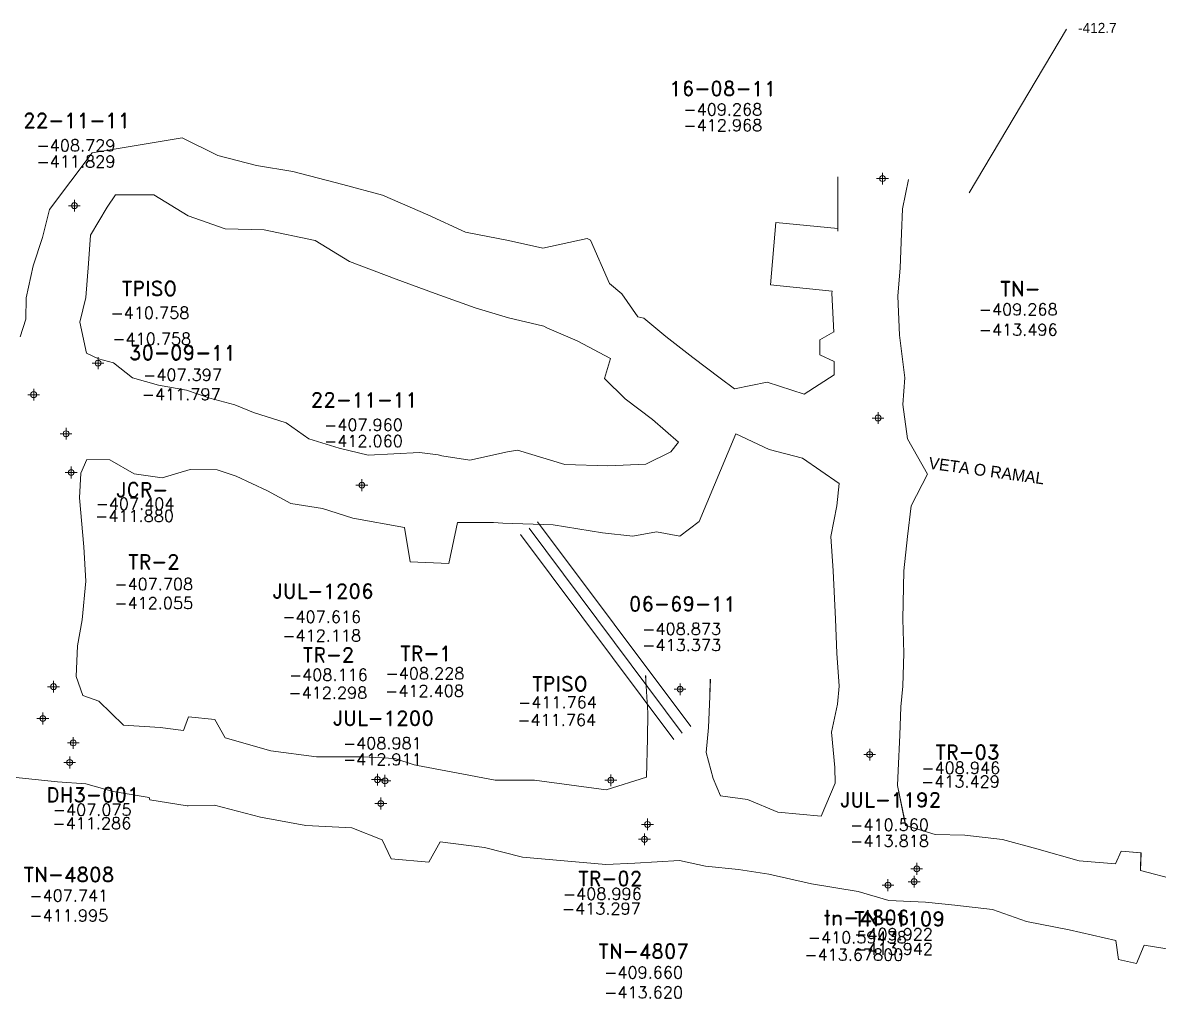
# Model space of a CAD drawing. Extents: x -47776 to 11079, y 0 to 10209.
# Drawn here: x 10396 to 10492.4, y 9924 to 10006.8 of the extents above; entities that cross this region are included whole.
import ezdxf
from ezdxf.enums import TextEntityAlignment as Align

# ---------------------------------------------------------------- set-up
doc = ezdxf.new("R2010")
doc.units = 0
doc.header["$MEASUREMENT"] = 0
doc.header["$PDMODE"] = 34
doc.header["$PDSIZE"] = 0.5
for name, color, linetype in [('ANTER', 1, 'Continuous'), ('CF-480-7855-EW-FIC', 226, 'Continuous'), ('CF-480-7855-EW-SCR', 226, 'Continuous'), ('F-480-8123-W-SCR', 5, 'Continuous'), ('F-480-8194-W-FIC', 4, 'Continuous'), ('F-480-8194-W-SCR', 5, 'Continuous'), ('Layer 1', 7, 'Continuous')]:
    doc.layers.add(name, color=color, linetype=linetype)
doc.styles.add('ROMAND', font='ROMAND.SHX')
doc.styles.add('ROMANS', font='ROMANS.SHX', dxfattribs={"width": 2.5})

# ---------------------------------------------------------------- blocks, each defined once
blk = doc.blocks.new('F2')
at = {"lineweight": 0}
blk.add_point((0, 0), dxfattribs=at)
at = {"lineweight": 0, "style": 'ROMAND'}
for tag, height, p in [('NOMBRE', 1.25, (0.201, 6.617)), ('CIELO', 1, (0.136, 4.616)), ('PISO', 1, (0.136, 3.247))]:
    blk.add_attdef(tag, text='', height=height, dxfattribs=at).set_placement(p, align=Align.CENTER)
at = {"lineweight": 0, "style": 'ROMANS', "flags": 1}
for tag, p in [('MINA', (-0.074, -3.255)), ('LOCALIZACION', (-0.074, -4.928)), ('ESTRUCTURA', (-0.074, -6.618)), ('NIVEL', (-0.074, -8.29)), ('OBRA', (-0.074, -10.121)), ('FECHA', (-0.074, -11.793)), ('ATRAS', (-0.074, -13.483)), ('TOPOGRAFO', (2.675, -15.297))]:
    blk.add_attdef(tag, text='', height=1.25, dxfattribs=at).set_placement(p, align=Align.CENTER)

msp = doc.modelspace()

# ---------------------------------------------------------------- linework, layer by layer
at = {"color": 4, "linetype": 'Continuous', "lineweight": 0, "flags": 128}
msp.add_lwpolyline([(10476.307, 9992.375), (10484.557, 10006.271)], dxfattribs=at)
at = {"color": 5, "linetype": 'Continuous', "lineweight": 0, "flags": 128}
msp.add_lwpolyline([(10465.157, 9989.365), (10459.903, 9989.853), (10459.455, 9984.563), (10464.668, 9984.034)], dxfattribs=at)
at = {"color": 1, "linetype": 'Continuous', "lineweight": 0, "elevation": -347.457, "flags": 128}
msp.add_lwpolyline([(10438.96, 9963.92), (10451.96, 9946.552)], dxfattribs=at)
at = {"color": 4, "linetype": 'Continuous', "lineweight": 0, "elevation": -347.457, "flags": 128}
msp.add_lwpolyline([(10438.96, 9963.92), (10451.96, 9946.552)], dxfattribs=at)
at = {"color": 3, "linetype": 'Continuous', "lineweight": 0, "flags": 128}
for points in [[(10439.681, 9964.459), (10452.681, 9947.091)], [(10438.239, 9963.381), (10451.239, 9946.013)]]:
    msp.add_lwpolyline(points, dxfattribs=at)
at = {"layer": 'CF-480-7855-EW-SCR', "color": 5, "linetype": 'Continuous', "lineweight": 0, "flags": 128}
msp.add_lwpolyline([(10464.85, 9978.055), (10463.643, 9978.643), (10463.619, 9979.913), (10464.806, 9980.584)], dxfattribs=at)
for points, elevation in [([(10448.859, 9950.968), (10448.848, 9951.428)], -413.373), ([(10448.859, 9950.968), (10448.863, 9951.413)], -408.873), ([(10454.303, 9949.653), (10454.343, 9951.113)], -413.373), ([(10454.303, 9949.653), (10454.326, 9951.109)], -408.873)]:
    msp.add_lwpolyline(points, dxfattribs=dict(at, elevation=elevation))
at = {"layer": 'CF-480-7855-EW-SCR', "color": 5, "linetype": 'Continuous', "lineweight": 0}
for points in [[(10465.153, 9993.743, -409.268), (10465.149, 9991.241, -409.467), (10465.163, 9989.139, -409.466)], [(10465.153, 9993.743, -412.968), (10465.149, 9991.241, -413.067), (10465.163, 9989.139, -412.966)], [(10471.147, 9993.496, -409.268), (10470.645, 9991.014, -409.467), (10470.558, 9988.916, -409.466), (10470.438, 9986.019, -408.864), (10470.24, 9983.625, -409.063), (10470.403, 9980.315, -408.961), (10470.854, 9976.694, -408.659)], [(10471.147, 9993.496, -412.968), (10470.645, 9991.014, -413.067), (10470.558, 9988.916, -412.966), (10470.438, 9986.019, -413.064), (10470.24, 9983.625, -412.963), (10470.403, 9980.315, -412.961), (10470.854, 9976.694, -413.059)], [(10464.667, 9984.034, -412.971), (10464.644, 9983.856, -412.963), (10464.808, 9980.546, -412.961)], [(10464.667, 9984.034, -409.048), (10464.644, 9983.856, -409.063), (10464.808, 9980.546, -408.961)], [(10396.291, 9983.477, -407.311), (10396.261, 9981.673, -406.983), (10395.766, 9980.164, -407.346)], [(10396.291, 9983.477, -411.511), (10396.261, 9981.673, -411.683), (10395.766, 9980.164, -411.746)], [(10401.365, 9983.504, -407.346), (10400.854, 9981.414, -406.983), (10401.407, 9978.779, -406.094), (10402.433, 9978.301, -407.388)], [(10401.365, 9983.504, -411.746), (10400.854, 9981.414, -411.683), (10401.407, 9978.779, -411.694), (10402.433, 9978.301, -411.788)], [(10464.843, 9978.058, -408.753), (10464.859, 9976.941, -408.659)], [(10464.843, 9978.058, -413.029), (10464.859, 9976.941, -413.059)], [(10470.854, 9976.694, -408.659), (10470.671, 9974.421, -408.425), (10471.07, 9971.521, -408.528), (10472.769, 9968.521, -408.132), (10471.368, 9965.821, -407.035), (10471.068, 9963.221, -407.839), (10470.767, 9960.321, -408.842), (10470.666, 9956.221, -409.247), (10470.765, 9953.321, -408.951), (10470.664, 9950.521, -408.954)], [(10470.854, 9976.694, -413.059), (10470.671, 9974.421, -413.125), (10471.07, 9971.521, -413.128), (10472.769, 9968.521, -413.332), (10471.368, 9965.821, -413.235), (10471.068, 9963.221, -413.339), (10470.767, 9960.321, -413.342), (10470.666, 9956.221, -413.347), (10470.765, 9953.321, -413.351), (10470.664, 9950.521, -413.354)], [(10400.932, 9968.59, -407.737), (10400.932, 9968.59, -407.737), (10400.814, 9966.493, -407.846)], [(10400.932, 9968.59, -411.737), (10400.932, 9968.59, -411.737), (10400.814, 9966.493, -411.746)], [(10465.273, 9967.708, -408.132), (10465.068, 9965.823, -407.035), (10464.568, 9963.223, -407.839), (10464.767, 9960.323, -408.842), (10464.966, 9956.223, -409.247), (10465.065, 9953.323, -408.951), (10465.264, 9950.523, -408.954)], [(10465.273, 9967.708, -413.332), (10465.068, 9965.823, -413.235), (10464.568, 9963.223, -413.339), (10464.767, 9960.323, -413.342), (10464.966, 9956.223, -413.347), (10465.065, 9953.323, -413.351), (10465.264, 9950.523, -413.354)], [(10400.814, 9966.493, -407.846), (10401.174, 9962.347, -407.514), (10401.359, 9959.446, -407.223), (10401.042, 9956.148, -408.032), (10400.631, 9953.95, -408.038), (10400.518, 9951.35, -408.045), (10401.109, 9949.747, -407.35)], [(10400.814, 9966.493, -411.746), (10401.174, 9962.347, -411.914), (10401.359, 9959.446, -412.123), (10401.042, 9956.148, -412.032), (10400.631, 9953.95, -412.038), (10400.518, 9951.35, -411.945), (10401.109, 9949.747, -412.05)], [(10448.859, 9950.968, -408.873), (10449.026, 9948.254, -409.1), (10449.019, 9946.096, -409.14), (10448.927, 9942.803, -409.084), (10445.511, 9941.727, -409.152)], [(10448.859, 9950.968, -413.373), (10449.026, 9948.254, -413.4), (10449.019, 9946.096, -413.34), (10448.927, 9942.803, -413.184), (10445.511, 9941.727, -413.152)], [(10465.264, 9950.523, -408.954), (10465.122, 9949.007, -409.231), (10464.621, 9946.626, -409.197), (10464.894, 9943.612, -409.453), (10464.939, 9942.309, -409.434), (10463.747, 9939.506, -408.965)], [(10465.264, 9950.523, -413.354), (10465.122, 9949.007, -413.431), (10464.621, 9946.626, -413.597), (10464.894, 9943.612, -413.553), (10464.939, 9942.309, -413.534), (10463.747, 9939.506, -413.465)], [(10470.664, 9950.521, -408.954), (10470.517, 9948.779, -409.231), (10470.415, 9946.381, -409.197), (10470.289, 9943.384, -409.453), (10470.234, 9942.086, -409.434), (10470.913, 9938.709, -409.602)], [(10470.664, 9950.521, -413.354), (10470.517, 9948.779, -413.431), (10470.415, 9946.381, -413.597), (10470.289, 9943.384, -413.553), (10470.234, 9942.086, -413.534), (10470.914, 9938.715, -413.602)], [(10401.109, 9949.747, -407.35), (10402.44, 9949.257, -407.869), (10404.545, 9947.206, -407.448), (10407.653, 9947.022, -407.651), (10409.631, 9946.753, -407.854), (10410.065, 9947.919, -407.96), (10412.296, 9947.705, -407.963), (10413.182, 9946.153, -408.236), (10417.054, 9945.039, -408.769), (10420.92, 9944.533, -408.898), (10424.864, 9944.522, -408.927), (10427.576, 9944.399, -408.817), (10429.208, 9943.839, -408.973), (10429.504, 9943.793, -408.983), (10432.352, 9943.245, -408.979), (10436.089, 9942.557, -408.505), (10439.424, 9942.539, -408.615), (10445.511, 9941.727, -409.152)], [(10401.109, 9949.747, -412.05), (10402.44, 9949.257, -411.969), (10404.545, 9947.206, -412.148), (10407.653, 9947.022, -412.251), (10409.631, 9946.753, -412.254), (10410.065, 9947.919, -412.36), (10412.295, 9947.705, -412.363), (10413.182, 9946.153, -412.236), (10417.054, 9945.039, -412.569), (10420.92, 9944.533, -412.698), (10424.864, 9944.522, -412.727), (10427.576, 9944.399, -412.917), (10429.208, 9943.839, -412.973), (10429.504, 9943.793, -412.983), (10432.352, 9943.245, -413.079), (10436.089, 9942.557, -413.205), (10439.424, 9942.539, -413.415), (10445.511, 9941.727, -413.152)], [(10454.303, 9949.653, -408.873), (10454.178, 9947.009, -409.1), (10453.977, 9944.898, -409.14), (10454.576, 9942.697, -409.084), (10455.191, 9941.234, -408.747)], [(10454.303, 9949.653, -413.373), (10454.178, 9947.009, -413.4), (10453.977, 9944.898, -413.34), (10454.576, 9942.697, -413.184), (10455.191, 9941.234, -413.347)], [(10389.283, 9943.355, -406.304), (10391.507, 9942.775, -406.544), (10395.155, 9942.809, -406.863), (10398.937, 9942.418, -407.289), (10401.338, 9942.243, -407.869), (10403.661, 9941.575, -407.448), (10406.722, 9941.094, -407.651), (10406.79, 9940.881, -407.854), (10409.949, 9940.385, -407.96), (10410.048, 9940.37, -407.963), (10412.282, 9940.424, -408.236), (10416.17, 9939.408, -408.769), (10420.005, 9938.705, -408.898), (10423.918, 9938.495, -408.927), (10426.49, 9937.484, -408.817), (10427.249, 9935.867, -408.973), (10430.457, 9935.596, -408.983), (10431.421, 9937.317, -408.979), (10435.189, 9936.827, -408.505), (10438.401, 9936.019, -408.615), (10445.471, 9935.406, -408.585)], [(10389.283, 9943.355, -412.004), (10391.507, 9942.775, -412.244), (10395.155, 9942.809, -411.763), (10398.937, 9942.418, -411.989), (10401.338, 9942.243, -411.969), (10403.661, 9941.575, -412.148), (10406.722, 9941.094, -412.251), (10406.79, 9940.881, -412.254), (10409.949, 9940.385, -412.36), (10410.048, 9940.37, -412.363), (10412.282, 9940.424, -412.236), (10416.17, 9939.408, -412.569), (10420.005, 9938.705, -412.698), (10423.918, 9938.495, -412.727), (10426.49, 9937.484, -412.917), (10427.249, 9935.867, -412.973), (10430.457, 9935.596, -412.983), (10431.421, 9937.317, -413.079), (10435.189, 9936.827, -413.205), (10438.401, 9936.019, -413.415), (10445.471, 9935.406, -413.085)], [(10455.191, 9941.234, -408.747), (10455.191, 9941.234, -408.747), (10457.482, 9940.9, -409.035)], [(10455.191, 9941.234, -413.347), (10455.191, 9941.234, -413.347), (10457.482, 9940.9, -413.335)], [(10457.482, 9940.9, -413.335), (10460.056, 9939.828, -413.39), (10463.747, 9939.506, -413.465)], [(10457.482, 9940.9, -409.035), (10460.056, 9939.828, -409.19), (10463.747, 9939.506, -408.965)], [(10470.902, 9938.71, -409.602), (10473.42, 9937.933, -409.565), (10475.937, 9937.879, -409.617), (10479.118, 9937.529, -409.482), (10482.032, 9936.712, -409.543), (10485.624, 9935.697, -409.619), (10488.721, 9935.46, -409.782), (10489.208, 9936.524, -409.811), (10490.885, 9936.393, -409.815)], [(10470.92, 9938.71, -413.602), (10473.42, 9937.933, -413.565), (10475.937, 9937.879, -413.617), (10479.118, 9937.529, -413.682), (10482.032, 9936.712, -413.643), (10485.624, 9935.697, -413.719), (10488.721, 9935.46, -413.682), (10489.208, 9936.524, -413.611), (10490.881, 9936.39, -413.615)], [(10445.471, 9935.406, -408.585), (10445.471, 9935.406, -408.585), (10447.92, 9935.52, -408.708), (10451.721, 9935.735, -408.632), (10453.922, 9935.267, -408.747), (10453.922, 9935.267, -408.747), (10456.723, 9934.978, -409.065)], [(10445.471, 9935.406, -413.085), (10445.471, 9935.406, -413.085), (10447.92, 9935.52, -413.308), (10451.721, 9935.735, -413.132), (10453.922, 9935.267, -413.347), (10453.922, 9935.267, -413.347), (10456.723, 9934.978, -413.365)], [(10490.885, 9936.393, -409.815), (10490.885, 9936.393, -409.815), (10490.85, 9934.88, -409.838), (10493.863, 9934.082, -409.426), (10497.086, 9933.953, -409.515), (10500.029, 9933.363, -409.805), (10502.61, 9933.036, -409.596), (10505.438, 9932.972, -409.686), (10505.635, 9932.939, -409.685)], [(10490.881, 9936.39, -413.615), (10490.881, 9936.39, -413.615), (10490.85, 9934.88, -413.738), (10493.863, 9934.082, -413.726), (10497.086, 9933.953, -413.615), (10500.029, 9933.363, -413.505), (10502.61, 9933.036, -413.496), (10505.438, 9932.972, -413.386), (10505.635, 9932.939, -413.385)], [(10456.723, 9934.978, -409.065), (10459.312, 9934.58, -409.19), (10462.933, 9933.764, -408.965), (10466.878, 9933.103, -409.547), (10469.495, 9932.328, -409.602), (10472.606, 9932.19, -409.565), (10475.094, 9931.938, -409.617), (10478.276, 9931.588, -409.482), (10481.162, 9930.573, -409.543), (10484.796, 9929.856, -409.619), (10488.752, 9928.936, -409.782), (10488.984, 9927.343, -409.811), (10490.512, 9926.998, -409.815)], [(10456.723, 9934.978, -413.365), (10459.312, 9934.58, -413.39), (10462.933, 9933.764, -413.465), (10466.878, 9933.103, -413.547), (10469.495, 9932.328, -413.602), (10472.606, 9932.19, -413.565), (10475.094, 9931.938, -413.617), (10478.276, 9931.588, -413.682), (10481.162, 9930.573, -413.643), (10484.796, 9929.856, -413.719), (10488.752, 9928.936, -413.682), (10488.984, 9927.343, -413.611), (10490.512, 9926.998, -413.615)], [(10490.512, 9926.998, -409.815), (10490.512, 9926.998, -409.815), (10491.148, 9928.546, -409.838), (10492.897, 9928.262, -409.426), (10496.087, 9927.935, -409.515), (10499.112, 9927.838, -409.805), (10501.693, 9927.511, -409.596), (10504.488, 9927.25, -409.686), (10504.685, 9927.218, -409.685)], [(10490.512, 9926.998, -413.615), (10490.512, 9926.998, -413.615), (10491.148, 9928.546, -413.738), (10492.897, 9928.262, -413.726), (10496.087, 9927.935, -413.615), (10499.112, 9927.838, -413.505), (10501.693, 9927.511, -413.496), (10504.488, 9927.25, -413.386), (10504.685, 9927.218, -413.385)]]:
    msp.add_polyline3d(points, dxfattribs=at)
at = {"layer": 'F-480-8123-W-SCR', "color": 5, "linetype": 'Continuous', "lineweight": 0, "flags": 128}
for points, elevation in [([(10398.255, 9990.953), (10401.879, 9995.77), (10409.518, 9997.05)], -407.586), ([(10398.255, 9990.953), (10401.879, 9995.77), (10409.518, 9997.05)], -411.786), ([(10403.15, 9991.174), (10403.878, 9992.201), (10407.121, 9992.212)], -407.586), ([(10403.15, 9991.174), (10403.878, 9992.201), (10407.121, 9992.212)], -411.786)]:
    msp.add_lwpolyline(points, dxfattribs=dict(at, elevation=elevation))
at = {"layer": 'F-480-8123-W-SCR', "color": 5, "linetype": 'Continuous', "lineweight": 0}
for points in [[(10409.518, 9997.05, -407.586), (10412.564, 9995.541, -407.511), (10415.832, 9994.703, -408.274), (10418.919, 9994.178, -408.531), (10423.171, 9993.076, -408.613), (10426.527, 9992.194, -408.178), (10430.379, 9990.509, -407.957), (10433.559, 9989.045, -408.324), (10437.228, 9988.343, -407.992), (10440.137, 9987.683, -407.548), (10443.89, 9988.502, -407.805), (10444.159, 9988.369, -407.81), (10445.79, 9984.682, -408.052)], [(10409.518, 9997.05, -411.786), (10412.564, 9995.541, -412.311), (10415.832, 9994.703, -412.374), (10418.919, 9994.178, -412.631), (10423.171, 9993.076, -412.813), (10426.527, 9992.194, -412.978), (10430.379, 9990.509, -413.057), (10433.559, 9989.045, -413.024), (10437.228, 9988.343, -412.992), (10440.137, 9987.683, -412.848), (10443.89, 9988.502, -412.905), (10444.159, 9988.369, -412.91), (10445.79, 9984.682, -413.452)], [(10407.121, 9992.212, -407.586), (10410.034, 9990.433, -407.511), (10413.168, 9989.327, -408.274), (10416.477, 9989.25, -408.531), (10420.818, 9988.327, -408.613), (10423.73, 9986.549, -408.178), (10427.671, 9985.043, -407.957), (10430.984, 9983.848, -408.324), (10434.387, 9982.608, -407.992), (10437.207, 9981.769, -407.548), (10440.205, 9981.065, -407.805), (10440.474, 9980.931, -407.81), (10443.027, 9979.812, -408.052)], [(10407.121, 9992.212, -411.786), (10410.034, 9990.433, -412.311), (10413.168, 9989.327, -412.374), (10416.477, 9989.25, -412.631), (10420.818, 9988.327, -412.813), (10423.73, 9986.549, -412.978), (10427.671, 9985.043, -413.057), (10430.984, 9983.848, -413.024), (10434.387, 9982.608, -412.992), (10437.207, 9981.769, -412.848), (10440.205, 9981.065, -412.905), (10440.474, 9980.931, -412.91), (10443.027, 9979.812, -413.452)], [(10398.255, 9990.953, -407.586), (10397.661, 9988.596, -407.309), (10396.869, 9986.181, -407.239), (10396.291, 9983.477, -407.311)], [(10398.255, 9990.953, -411.786), (10397.661, 9988.596, -411.409), (10396.869, 9986.181, -411.439), (10396.291, 9983.477, -411.511)], [(10403.15, 9991.174, -407.586), (10401.757, 9988.781, -407.309), (10401.564, 9986.393, -407.239), (10401.365, 9983.504, -407.346)], [(10403.15, 9991.174, -411.786), (10401.757, 9988.781, -411.409), (10401.564, 9986.393, -411.439), (10401.365, 9983.504, -411.746)], [(10445.79, 9984.682, -408.052), (10446.831, 9983.804, -407.975), (10448.18, 9981.847, -408.487), (10448.707, 9981.741, -408.489), (10450.552, 9980.176, -408.802), (10452.869, 9978.421, -408.417), (10455.187, 9976.666, -408.833), (10456.389, 9975.739, -407.807)], [(10445.79, 9984.682, -413.452), (10446.831, 9983.804, -413.275), (10448.18, 9981.847, -413.287), (10448.707, 9981.741, -413.289), (10450.552, 9980.176, -413.202), (10452.869, 9978.421, -413.217), (10455.187, 9976.666, -413.133), (10456.389, 9975.739, -412.207)], [(10443.027, 9979.812, -413.452), (10445.881, 9978.332, -413.287), (10445.368, 9976.636, -413.289), (10447.103, 9974.903, -413.202), (10449.421, 9973.149, -413.217), (10451.629, 9971.227, -413.133)], [(10443.027, 9979.812, -408.052), (10445.881, 9978.332, -408.487), (10445.368, 9976.636, -408.489), (10447.103, 9974.903, -408.802), (10449.421, 9973.149, -408.417), (10451.629, 9971.227, -408.833)], [(10456.389, 9975.739, -407.807), (10459.172, 9976.313, -408.44), (10462.296, 9975.296, -408.687), (10464.859, 9976.941, -408.659)], [(10456.389, 9975.739, -412.207), (10459.172, 9976.313, -412.54), (10462.296, 9975.296, -412.687), (10464.859, 9976.941, -413.059)], [(10453.383, 9964.485, -406.746), (10456.49, 9971.94, -407.807), (10459.324, 9970.615, -408.44), (10462.166, 9969.877, -408.687), (10465.272, 9967.708, -408.132)], [(10453.383, 9964.485, -412.546), (10456.49, 9971.94, -412.207), (10459.324, 9970.615, -412.54), (10462.166, 9969.877, -412.687), (10465.272, 9967.708, -413.332)]]:
    msp.add_polyline3d(points, dxfattribs=at)
at = {"layer": 'F-480-8194-W-SCR', "linetype": 'Continuous', "lineweight": 0}
for points in [[(10425.31, 9970.132, -407.076), (10422.836, 9970.703, -406.975), (10420.261, 9971.517, -407.689), (10418.354, 9972.873, -407.92), (10415.587, 9973.74, -407.928), (10414.002, 9974.384, -406.874), (10411.882, 9974.969, -406.504), (10409.885, 9975.623, -406.938), (10407.52, 9976.068, -407.062), (10405.303, 9976.679, -407.189), (10403.685, 9977.955, -407.429), (10402.433, 9978.301, -407.388)], [(10425.31, 9970.132, -411.876), (10422.836, 9970.703, -411.975), (10420.261, 9971.517, -412.089), (10418.354, 9972.873, -412.02), (10415.587, 9973.74, -412.028), (10414.002, 9974.384, -411.974), (10411.882, 9974.969, -411.904), (10409.885, 9975.623, -411.938), (10407.52, 9976.068, -411.762), (10405.303, 9976.679, -411.789), (10403.685, 9977.955, -411.829), (10402.433, 9978.301, -411.788)], [(10445.652, 9969.212, -406.822), (10445.652, 9969.212, -406.822), (10442.005, 9969.326, -407.741), (10442.005, 9969.326, -407.741), (10437.965, 9970.537, -407.646), (10437.122, 9970.399, -407.728), (10433.927, 9969.709, -407.16), (10431.554, 9970.079, -407.206), (10431.26, 9970.138, -407.199), (10429.672, 9970.352, -406.863)], [(10445.652, 9969.212, -412.522), (10445.652, 9969.212, -412.522), (10442.005, 9969.326, -412.541), (10442.005, 9969.326, -412.541), (10437.965, 9970.537, -412.446), (10437.122, 9970.399, -412.428), (10433.927, 9969.709, -412.36), (10431.554, 9970.079, -412.406), (10431.26, 9970.138, -412.399), (10429.672, 9970.352, -412.263)], [(10451.629, 9971.227, -408.833), (10451.629, 9971.227, -408.833), (10450.995, 9970.402, -407.4), (10448.877, 9969.361, -406.274), (10445.652, 9969.212, -406.822), (10445.652, 9969.212, -406.822)], [(10451.629, 9971.227, -413.133), (10451.629, 9971.227, -413.133), (10450.995, 9970.402, -412.9), (10448.877, 9969.361, -412.774), (10445.652, 9969.212, -412.522), (10445.652, 9969.212, -412.522)], [(10424.002, 9964.78, -407.96), (10421.427, 9965.594, -406.975), (10418.746, 9966.022, -407.689), (10416.759, 9967.089, -407.92), (10414.098, 9968.341, -407.928), (10412.486, 9968.889, -406.874), (10410.207, 9968.896, -406.504), (10407.838, 9968.2, -406.938), (10405.446, 9968.549, -407.062), (10403.389, 9969.738, -407.189), (10401.426, 9969.761, -407.429), (10400.932, 9968.59, -407.737)], [(10424.002, 9964.78, -412.06), (10421.427, 9965.594, -411.975), (10418.746, 9966.022, -412.089), (10416.759, 9967.089, -412.02), (10414.098, 9968.341, -412.028), (10412.486, 9968.889, -411.974), (10410.207, 9968.896, -411.904), (10407.838, 9968.2, -411.938), (10405.446, 9968.549, -411.762), (10403.389, 9969.738, -411.789), (10401.426, 9969.761, -411.829), (10400.932, 9968.59, -411.737)], [(10429.672, 9970.352, -406.863), (10425.31, 9970.132, -407.076)], [(10429.672, 9970.352, -412.263), (10425.31, 9970.132, -411.876)], [(10428.403, 9963.977, -406.863), (10424.002, 9964.78, -407.96)], [(10428.403, 9963.977, -412.263), (10424.002, 9964.78, -412.06)], [(10445.184, 9963.523, -406.938), (10445.184, 9963.523, -406.938), (10440.991, 9964.226, -407.741), (10440.991, 9964.226, -407.741), (10436.736, 9964.358, -407.646), (10435.932, 9964.416, -407.728), (10432.873, 9964.413, -407.16), (10432.153, 9960.941, -407.206), (10428.874, 9961.078, -407.199), (10428.403, 9963.977, -406.863)], [(10445.184, 9963.523, -412.638), (10445.184, 9963.523, -412.638), (10440.991, 9964.226, -412.541), (10440.991, 9964.226, -412.541), (10436.736, 9964.358, -412.446), (10435.932, 9964.416, -412.428), (10432.873, 9964.413, -412.36), (10432.153, 9960.941, -412.406), (10428.874, 9961.078, -412.399), (10428.403, 9963.977, -412.263)], [(10453.383, 9964.485, -406.746), (10451.74, 9963.257, -407.027), (10449.772, 9963.611, -407.4), (10447.778, 9963.259, -406.274), (10445.184, 9963.523, -406.938), (10445.184, 9963.523, -406.938)], [(10453.383, 9964.485, -412.546), (10451.74, 9963.257, -412.927), (10449.772, 9963.611, -412.9), (10447.778, 9963.259, -412.774), (10445.184, 9963.523, -412.638), (10445.184, 9963.523, -412.638)]]:
    msp.add_polyline3d(points, dxfattribs=at)

# ---------------------------------------------------------------- block references
at = {"color": 4, "linetype": 'Continuous', "lineweight": 0}
ref = msp.add_blockref('F2', (10448.755, 9937.531, -409.66), dxfattribs=at)
ref.add_attrib('NOMBRE', 'TN-4807', dxfattribs={"lineweight": 0, "height": 1.25, "style": 'ROMAND'}).set_placement((10448.681, 9927.41, -409.66), align=Align.CENTER)
ref.add_attrib('CIELO', '-409.660', dxfattribs={"lineweight": 0, "height": 1, "style": 'ROMAND'}).set_placement((10448.681, 9925.738, -409.66), align=Align.CENTER)
ref.add_attrib('PISO', '-413.620', dxfattribs={"lineweight": 0, "height": 1, "style": 'ROMAND'}).set_placement((10448.681, 9924.048, -409.66), align=Align.CENTER)
ref = msp.add_blockref('F2', (10471.632, 9933.939, -410.594), dxfattribs=at)
ref.add_attrib('NOMBRE', 'tn-4806', dxfattribs={"lineweight": 0, "height": 1.25, "style": 'ROMAND'}).set_placement((10467.596, 9930.273, -410.594), align=Align.CENTER)
ref.add_attrib('CIELO', '-410.59438', dxfattribs={"lineweight": 0, "height": 1, "style": 'ROMAND'}).set_placement((10466.814, 9928.71, -410.594), align=Align.CENTER)
ref.add_attrib('PISO', '-413.67800', dxfattribs={"lineweight": 0, "height": 1, "style": 'ROMAND'}).set_placement((10466.521, 9927.245, -410.594), align=Align.CENTER)
at = {"layer": 'ANTER', "color": 1, "linetype": 'Continuous', "lineweight": 0}
ref = msp.add_blockref('F2', (10400.106, 9968.653, -407.397), dxfattribs=at)
ref.add_attrib('NOMBRE', '30-09-11', dxfattribs={"layer": '0', "lineweight": 0, "height": 1.25, "style": 'ROMAND'}).set_placement((10409.557, 9978.196, -407.397), align=Align.CENTER)
ref.add_attrib('CIELO', '-407.397', dxfattribs={"layer": '0', "lineweight": 0, "height": 1, "style": 'ROMAND'}).set_placement((10409.557, 9976.435, -407.397), align=Align.CENTER)
ref.add_attrib('PISO', '-411.797', dxfattribs={"layer": '0', "lineweight": 0, "height": 1, "style": 'ROMAND'}).set_placement((10409.447, 9974.784, -407.397), align=Align.CENTER)
ref = msp.add_blockref('F2', (10398.61, 9950.479, -407.708), dxfattribs=at)
ref.add_attrib('NOMBRE', 'TR-2', dxfattribs={"layer": '0', "lineweight": 0, "height": 1.25, "style": 'ROMAND'}).set_placement((10407.115, 9960.45, -407.708), align=Align.CENTER)
ref.add_attrib('CIELO', '-407.708', dxfattribs={"layer": '0', "lineweight": 0, "height": 1, "style": 'ROMAND'}).set_placement((10407.115, 9958.684, -407.708), align=Align.CENTER)
ref.add_attrib('PISO', '-412.055', dxfattribs={"layer": '0', "lineweight": 0, "height": 1, "style": 'ROMAND'}).set_placement((10407.115, 9957.079, -407.708), align=Align.CENTER)
ref = msp.add_blockref('F2', (10399.98, 9944.053, -407.741), dxfattribs=at)
ref.add_attrib('NOMBRE', 'TN-4808', dxfattribs={"layer": '0', "lineweight": 0, "height": 1.25, "style": 'ROMAND'}).set_placement((10399.906, 9933.932, -407.741), align=Align.CENTER)
ref.add_attrib('CIELO', '-407.741', dxfattribs={"layer": '0', "lineweight": 0, "height": 1, "style": 'ROMAND'}).set_placement((10399.906, 9932.26, -407.741), align=Align.CENTER)
ref.add_attrib('PISO', '-411.995', dxfattribs={"layer": '0', "lineweight": 0, "height": 1, "style": 'ROMAND'}).set_placement((10399.906, 9930.57, -407.741), align=Align.CENTER)
at = {"layer": 'CF-480-7855-EW-FIC', "color": 8, "linetype": 'Continuous', "lineweight": 0}
ref = msp.add_blockref('F2', (10468.949, 9993.587, -409.268), dxfattribs=at)
ref.add_attrib('NOMBRE', '16-08-11', dxfattribs={"layer": '0', "lineweight": 0, "height": 1.25, "style": 'ROMAND'}).set_placement((10455.402, 10000.615, -409.268), align=Align.CENTER)
ref.add_attrib('CIELO', '-409.268', dxfattribs={"layer": '0', "lineweight": 0, "height": 1, "style": 'ROMAND'}).set_placement((10455.402, 9998.952, -409.268), align=Align.CENTER)
ref.add_attrib('PISO', '-412.968', dxfattribs={"layer": '0', "lineweight": 0, "height": 1, "style": 'ROMAND'}).set_placement((10455.402, 9997.608, -409.268), align=Align.CENTER)
msp.add_blockref('F2', (10451.775, 9950.264, -408.873), dxfattribs=at).add_auto_attribs({'NOMBRE': '06-69-11', 'CIELO': '-408.873', 'PISO': '-413.373'})
ref = msp.add_blockref('F2', (10426.097, 9942.595, -408.116), dxfattribs=at)
ref.add_attrib('NOMBRE', 'TR-2', dxfattribs={"layer": '0', "lineweight": 0, "height": 1.25, "style": 'ROMAND'}).set_placement((10421.932, 9952.554, -408.116), align=Align.CENTER)
ref.add_attrib('CIELO', '-408.116', dxfattribs={"layer": '0', "lineweight": 0, "height": 1, "style": 'ROMAND'}).set_placement((10421.932, 9950.987, -408.116), align=Align.CENTER)
ref.add_attrib('PISO', '-412.298', dxfattribs={"layer": '0', "lineweight": 0, "height": 1, "style": 'ROMAND'}).set_placement((10421.887, 9949.465, -408.116), align=Align.CENTER)
ref = msp.add_blockref('F2', (10426.734, 9942.49, -408.228), dxfattribs=at)
ref.add_attrib('NOMBRE', 'TR-1', dxfattribs={"layer": '0', "lineweight": 0, "height": 1.25, "style": 'ROMAND'}).set_placement((10430.21, 9952.688, -408.228), align=Align.CENTER)
ref.add_attrib('CIELO', '-408.228', dxfattribs={"layer": '0', "lineweight": 0, "height": 1, "style": 'ROMAND'}).set_placement((10430.129, 9951.113, -408.228), align=Align.CENTER)
ref.add_attrib('PISO', '-412.408', dxfattribs={"layer": '0', "lineweight": 0, "height": 1, "style": 'ROMAND'}).set_placement((10430.089, 9949.619, -408.228), align=Align.CENTER)
ref = msp.add_blockref('F2', (10445.899, 9942.541, -411.764), dxfattribs=at)
ref.add_attrib('NOMBRE', 'TPISO', dxfattribs={"layer": '0', "lineweight": 0, "height": 1.25, "style": 'ROMAND'}).set_placement((10441.568, 9950.097, -411.764), align=Align.CENTER)
ref.add_attrib('CIELO', '-411.764', dxfattribs={"layer": '0', "lineweight": 0, "height": 1, "style": 'ROMAND'}).set_placement((10441.372, 9948.66, -411.764), align=Align.CENTER)
ref.add_attrib('PISO', '-411.764', dxfattribs={"layer": '0', "lineweight": 0, "height": 1, "style": 'ROMAND'}).set_placement((10441.307, 9947.158, -411.764), align=Align.CENTER)
ref = msp.add_blockref('F2', (10400.286, 9945.708, -407.075), dxfattribs=at)
ref.add_attrib('NOMBRE', 'DH3-001', dxfattribs={"layer": '0', "lineweight": 0, "height": 1.25, "style": 'ROMAND'}).set_placement((10401.96, 9940.685, -407.075), align=Align.CENTER)
ref.add_attrib('CIELO', '-407.075', dxfattribs={"layer": '0', "lineweight": 0, "height": 1, "style": 'ROMAND'}).set_placement((10401.895, 9939.539, -407.075), align=Align.CENTER)
ref.add_attrib('PISO', '-411.286', dxfattribs={"layer": '0', "lineweight": 0, "height": 1, "style": 'ROMAND'}).set_placement((10401.862, 9938.393, -407.075), align=Align.CENTER)
ref = msp.add_blockref('F2', (10467.863, 9944.722, -408.946), dxfattribs=at)
ref.add_attrib('NOMBRE', 'TR-03', dxfattribs={"layer": '0', "lineweight": 0, "height": 1.25, "style": 'ROMAND'}).set_placement((10476.156, 9944.31, -408.946), align=Align.CENTER)
ref.add_attrib('CIELO', '-408.946', dxfattribs={"layer": '0', "lineweight": 0, "height": 1, "style": 'ROMAND'}).set_placement((10475.591, 9943.093, -408.946), align=Align.CENTER)
ref.add_attrib('PISO', '-413.429', dxfattribs={"layer": '0', "lineweight": 0, "height": 1, "style": 'ROMAND'}).set_placement((10475.562, 9941.936, -408.946), align=Align.CENTER)
ref = msp.add_blockref('F2', (10449.005, 9938.798, -408.996), dxfattribs=at)
ref.add_attrib('NOMBRE', 'TR-02', dxfattribs={"layer": '0', "lineweight": 0, "height": 1.25, "style": 'ROMAND'}).set_placement((10445.846, 9933.574, -408.996), align=Align.CENTER)
ref.add_attrib('CIELO', '-408.996', dxfattribs={"layer": '0', "lineweight": 0, "height": 1, "style": 'ROMAND'}).set_placement((10445.178, 9932.407, -408.996), align=Align.CENTER)
ref.add_attrib('PISO', '-413.297', dxfattribs={"layer": '0', "lineweight": 0, "height": 1, "style": 'ROMAND'}).set_placement((10445.094, 9931.155, -408.996), align=Align.CENTER)
ref = msp.add_blockref('F2', (10471.856, 9935.024, -409.922), dxfattribs=at)
ref.add_attrib('NOMBRE', 'TN-1109', dxfattribs={"layer": '0', "lineweight": 0, "height": 1.25, "style": 'ROMAND'}).set_placement((10470.391, 9930.154, -409.922), align=Align.CENTER)
ref.add_attrib('CIELO', '-409.922', dxfattribs={"layer": '0', "lineweight": 0, "height": 1, "style": 'ROMAND'}).set_placement((10469.89, 9928.987, -409.922), align=Align.CENTER)
ref.add_attrib('PISO', '-413.942', dxfattribs={"layer": '0', "lineweight": 0, "height": 1, "style": 'ROMAND'}).set_placement((10469.89, 9927.736, -409.922), align=Align.CENTER)
at = {"layer": 'F-480-8194-W-FIC', "color": 4, "linetype": 'Continuous', "lineweight": 0}
for p, values in [((10400.383, 9991.286, -408.729), {'NOMBRE': '22-11-11', 'CIELO': '-408.729', 'PISO': '-411.829'}), ((10424.773, 9967.576, -407.96), {'NOMBRE': '22-11-11', 'CIELO': '-407.960', 'PISO': '-412.060'}), ((10426.377, 9940.567, -408.981), {'NOMBRE': 'JUL-1200', 'CIELO': '-408.981', 'PISO': '-412.911'}), ((10469.412, 9933.643, -410.56), {'NOMBRE': 'JUL-1192', 'CIELO': '-410.560', 'PISO': '-413.818'})]:
    msp.add_blockref('F2', p, dxfattribs=at).add_auto_attribs(values)
ref = msp.add_blockref('F2', (10402.389, 9977.93, -410.758), dxfattribs=at)
ref.add_attrib('NOMBRE', 'TPISO', dxfattribs={"layer": '0', "lineweight": 0, "height": 1.25, "style": 'ROMAND'}).set_placement((10406.743, 9983.648, -410.758), align=Align.CENTER)
ref.add_attrib('CIELO', '-410.758', dxfattribs={"layer": '0', "lineweight": 0, "height": 1, "style": 'ROMAND'}).set_placement((10406.793, 9981.697, -410.758), align=Align.CENTER)
ref.add_attrib('PISO', '-410.758', dxfattribs={"layer": '0', "lineweight": 0, "height": 1, "style": 'ROMAND'}).set_placement((10406.943, 9979.497, -410.758), align=Align.CENTER)
ref = msp.add_blockref('F2', (10396.927, 9975.255, -407.159), dxfattribs=at)
ref.add_attrib('NOMBRE', 'TN-4801', dxfattribs={"layer": '0', "lineweight": 0, "height": 1.25, "style": 'ROMAND'}).set_placement((10389.595, 9971.223, -407.159), align=Align.CENTER)
ref.add_attrib('CIELO', '-407.159', dxfattribs={"layer": '0', "lineweight": 0, "height": 1, "style": 'ROMAND'}).set_placement((10389.026, 9969.335, -407.159), align=Align.CENTER)
ref.add_attrib('PISO', '-411.809', dxfattribs={"layer": '0', "lineweight": 0, "height": 1, "style": 'ROMAND'}).set_placement((10389.384, 9967.665, -407.159), align=Align.CENTER)
ref = msp.add_blockref('F2', (10399.675, 9971.941, -407.404), dxfattribs=at)
ref.add_attrib('NOMBRE', 'JCR-', dxfattribs={"layer": '0', "lineweight": 0, "height": 1.25, "style": 'ROMAND'}).set_placement((10406.114, 9966.552, -407.404), align=Align.CENTER)
ref.add_attrib('CIELO', '-407.404', dxfattribs={"layer": '0', "lineweight": 0, "height": 1, "style": 'ROMAND'}).set_placement((10405.528, 9965.499, -407.404), align=Align.CENTER)
ref.add_attrib('PISO', '-411.880', dxfattribs={"layer": '0', "lineweight": 0, "height": 1, "style": 'ROMAND'}).set_placement((10405.486, 9964.466, -407.404), align=Align.CENTER)
ref = msp.add_blockref('F2', (10397.703, 9947.781, -407.616), dxfattribs=at)
ref.add_attrib('NOMBRE', 'JUL-1206', dxfattribs={"layer": '0', "lineweight": 0, "height": 1.25, "style": 'ROMAND'}).set_placement((10421.461, 9957.969, -407.616), align=Align.CENTER)
ref.add_attrib('CIELO', '-407.616', dxfattribs={"layer": '0', "lineweight": 0, "height": 1, "style": 'ROMAND'}).set_placement((10421.367, 9955.909, -407.616), align=Align.CENTER)
ref.add_attrib('PISO', '-412.118', dxfattribs={"layer": '0', "lineweight": 0, "height": 1, "style": 'ROMAND'}).set_placement((10421.367, 9954.317, -407.616), align=Align.CENTER)
at = {"layer": 'Layer 1', "color": 4, "linetype": 'Continuous', "lineweight": 0}
ref = msp.add_blockref('F2', (10468.572, 9973.272, -409.268), dxfattribs=at)
ref.add_attrib('NOMBRE', 'TN-', dxfattribs={"layer": '0', "lineweight": 0, "height": 1.25, "style": 'ROMAND'}).set_placement((10480.634, 9983.622, -409.268), align=Align.CENTER)
ref.add_attrib('CIELO', '-409.268', dxfattribs={"layer": '0', "lineweight": 0, "height": 1, "style": 'ROMAND'}).set_placement((10480.462, 9981.987, -409.268), align=Align.CENTER)
ref.add_attrib('PISO', '-413.496', dxfattribs={"layer": '0', "lineweight": 0, "height": 1, "style": 'ROMAND'}).set_placement((10480.462, 9980.265, -409.268), align=Align.CENTER)

# ---------------------------------------------------------------- texts
at = {"color": 2, "linetype": 'Continuous', "lineweight": 0, "insert": (10485.54, 10006.796), "char_height": 0.8637, "width": 6.58971, "attachment_point": 1}
msp.add_mtext('-412.7', dxfattribs=at)
at = {"color": 4, "linetype": 'Continuous', "lineweight": 0, "insert": (10472.949, 9969.972), "char_height": 1, "width": 27.95556, "attachment_point": 1, "rotation": 352.18996}
msp.add_mtext('{\\C5;VETA O RAMAL}', dxfattribs=at)

doc.saveas('drawing.dxf')
